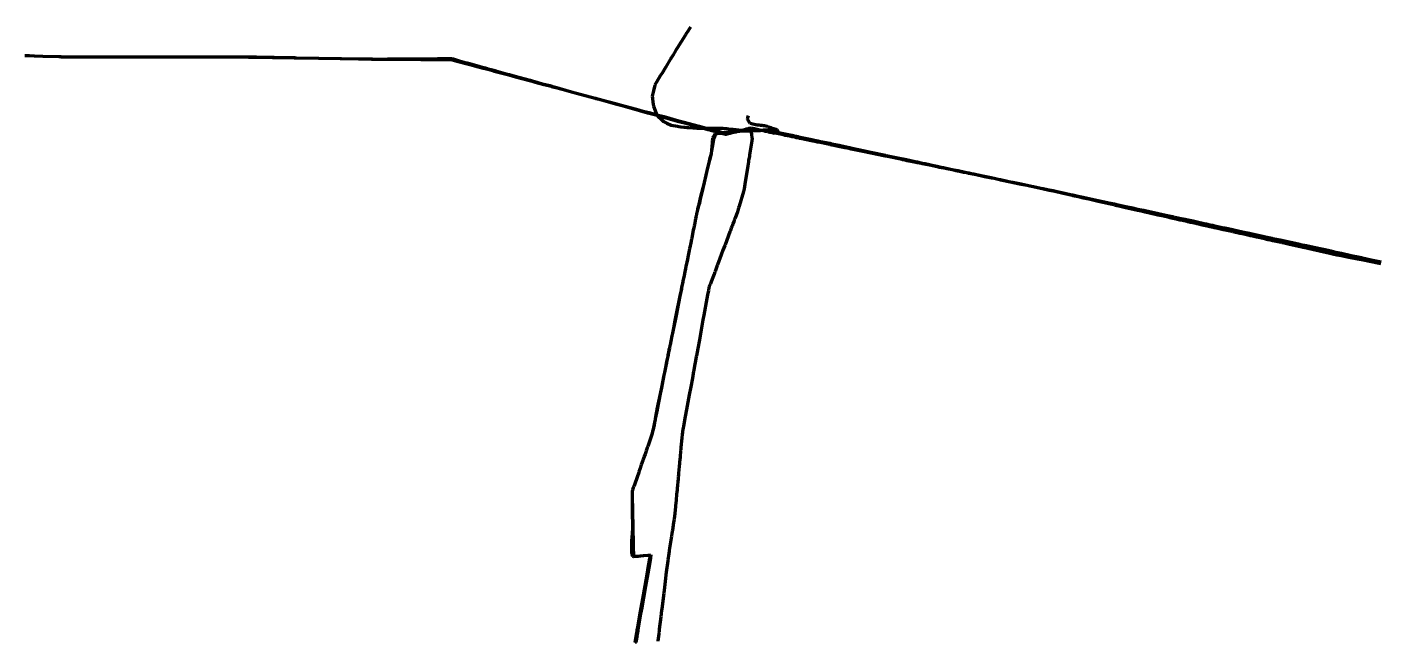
# Model space of a CAD drawing. Header units: metres. Extents: x 599858 to 604838, y 1147558 to 1148052.
# Drawn here: x 602448.6 to 602767.8, y 1147749.6 to 1147894.8 of the extents above; entities that cross this region are included whole.
import ezdxf

# ---------------------------------------------------------------- set-up
doc = ezdxf.new("R2010")
doc.units = ezdxf.units.M
doc.header["$MEASUREMENT"] = 0
doc.linetypes.add('DGN Style 5', pattern=[63.435643, 27.186704, -36.248939])
doc.layers.add('TF_T_---_Kabl-_2', color=5, linetype='DGN Style 5', lineweight=70)

msp = doc.modelspace()

# ---------------------------------------------------------------- linework, layer by layer
at = {"layer": 'TF_T_---_Kabl-_2'}
for p, q in [((602625.91, 1147869.96, 41.766466), (602625.459996, 1147870.581838, 41.802621)), ((602612.71, 1147869.72, 42.467465), (602613.33, 1147869.55, 42.41))]:
    msp.add_line(p, q, dxfattribs=at)
for points in [[(602605.07, 1147894.82, 44.11), (602605.04, 1147894.77, 44.15), (602604.89, 1147894.54, 44.16), (602604.34, 1147893.7, 44.2), (602604.12, 1147893.37, 44.19), (602603.89034, 1147893.022079, 44.218512), (602603.77, 1147892.82, 44.23), (602601.95, 1147889.88, 44.32), (602601.64, 1147889.38, 44.33), (602600.87, 1147888.14, 44.41), (602600.404387, 1147887.375491, 44.435984), (602600.37, 1147887.33, 44.44), (602599.16, 1147885.31, 44.51), (602598.35, 1147883.97, 44.57), (602597.94, 1147883.29, 44.59), (602597.05, 1147881.81, 44.65), (602596.69, 1147881.21, 44.66), (602596.633731, 1147881.109676, 44.667741), (602596.33, 1147879.78, 44.66), (602596.19, 1147879.18, 44.63), (602596.040931, 1147878.521093, 44.666848), (602596.11, 1147877.99, 44.66), (602596.22, 1147877.08, 44.65), (602596.338115, 1147876.167509, 44.632203), (602597.219589, 1147873.910901, 44.488957), (602597.41, 1147873.74, 44.46), (602598.13, 1147873.08, 44.36), (602598.716584, 1147872.540649, 44.27405), (602599.47, 1147872.18, 44.16), (602600.494329, 1147871.689704, 44.05847)], [(602448.12, 1147888.15, 42.05), (602449.18, 1147888.11, 42.05), (602450.36, 1147888.07, 42.04), (602452.33, 1147888, 42.01), (602456.23, 1147887.86, 41.99), (602456.71, 1147887.84, 41.97), (602458.179771, 1147887.788579, 41.976038), (602460.38, 1147887.79, 41.97), (602461.07, 1147887.79, 41.99), (602461.34, 1147887.79, 41.97), (602462.73, 1147887.8, 41.99), (602465.56, 1147887.8, 41.98), (602467.52, 1147887.8, 41.94), (602468.44, 1147887.8, 41.96), (602469.54, 1147887.8, 41.95), (602470.82, 1147887.81, 41.95), (602471.52, 1147887.81, 41.99), (602472.62, 1147887.81, 41.98), (602475.39, 1147887.81, 41.98), (602476.05, 1147887.81, 41.99), (602476.37, 1147887.81, 42.01), (602477.23, 1147887.81, 41.98), (602479.64, 1147887.82, 41.98), (602480.7, 1147887.82, 41.99), (602481.57, 1147887.82, 41.97), (602482.89, 1147887.82, 41.99), (602485.53, 1147887.82, 42), (602486.24, 1147887.82, 42.01), (602487.15, 1147887.83, 42.02), (602488.1, 1147887.83, 42.04), (602490.92, 1147887.83, 42.06), (602491.29, 1147887.83, 42.06), (602491.72, 1147887.83, 42.07), (602492.43, 1147887.83, 42.07), (602493.27, 1147887.83, 42.08), (602495.94, 1147887.84, 42.11), (602496.22, 1147887.84, 42.1), (602498.07, 1147887.84, 42.13), (602499.243655, 1147887.83518, 42.137758), (602500.89, 1147887.81, 42.15), (602501.79, 1147887.79, 42.14), (602501.97, 1147887.79, 42.12), (602502.69, 1147887.78, 42.15), (602503.3, 1147887.76, 42.14), (602506.58, 1147887.7, 42.12), (602506.68, 1147887.7, 42.12), (602506.75, 1147887.7, 42.12), (602506.94, 1147887.7, 42.12), (602508.25, 1147887.67, 42.11), (602511.56, 1147887.61, 42.1), (602511.76, 1147887.61, 42.09), (602511.98, 1147887.6, 42.09), (602517.39, 1147887.5, 42.06), (602517.47, 1147887.5, 42.06), (602522.43, 1147887.41, 42.01), (602522.76, 1147887.4, 42.01), (602526.79, 1147887.33, 41.95), (602529.84538, 1147887.274922, 41.950039), (602531.72, 1147887.28, 41.95), (602531.81, 1147887.28, 41.95), (602532.42, 1147887.29, 41.93), (602533.65, 1147887.3, 41.87), (602533.97, 1147887.3, 41.9), (602534.25, 1147887.3, 41.87), (602534.87, 1147887.3, 41.89), (602537.25, 1147887.32, 41.95), (602541.31, 1147887.35, 41.94), (602541.63, 1147887.35, 41.94), (602542.13, 1147887.35, 41.95), (602543.61, 1147887.36, 41.92), (602544.53, 1147887.37, 41.93), (602545, 1147887.37, 41.92), (602545.49, 1147887.38, 41.91), (602546.3, 1147887.38, 41.84), (602546.34, 1147887.38, 41.84), (602546.65, 1147887.39, 41.84), (602547.9, 1147887.39, 41.66), (602548.08, 1147887.4, 41.68), (602548.43, 1147887.4, 41.7), (602548.734989, 1147887.398229, 41.767765)], [(602448.12, 1147888.14, 42.05), (602449.18, 1147888.11, 42.05), (602450.35, 1147888.07, 42.04), (602452.33, 1147888, 42.01), (602456.22, 1147887.87, 41.99), (602456.71, 1147887.85, 41.97), (602458.330444, 1147887.802634, 41.975232), (602460.38, 1147887.8, 41.97), (602461.07, 1147887.8, 41.99), (602461.34, 1147887.8, 41.97), (602462.73, 1147887.8, 41.99), (602465.56, 1147887.79, 41.98), (602467.53, 1147887.79, 41.94), (602468.44, 1147887.79, 41.96), (602469.52, 1147887.79, 41.95), (602470.81, 1147887.79, 41.95), (602471.52, 1147887.79, 42), (602472.64, 1147887.79, 41.98), (602475.37, 1147887.79, 41.98), (602476.04, 1147887.79, 41.99), (602476.36, 1147887.79, 42.01), (602477.25, 1147887.79, 41.98), (602479.6, 1147887.78, 41.98), (602480.67, 1147887.78, 41.99), (602481.56, 1147887.78, 41.98), (602482.91, 1147887.78, 42), (602485.48, 1147887.78, 42), (602486.21, 1147887.78, 42.01), (602487.15, 1147887.78, 42.03), (602488.13, 1147887.78, 42.04), (602490.88, 1147887.78, 42.06), (602491.26, 1147887.78, 42.06), (602491.71, 1147887.78, 42.07), (602492.45, 1147887.78, 42.08), (602493.33, 1147887.77, 42.08), (602495.91, 1147887.77, 42.11), (602496.2, 1147887.77, 42.11), (602498.13, 1147887.77, 42.14), (602499.371182, 1147887.770088, 42.142779), (602500.85, 1147887.75, 42.15), (602501.77, 1147887.73, 42.14), (602501.96, 1147887.73, 42.13), (602502.7, 1147887.72, 42.15), (602503.32, 1147887.71, 42.14), (602506.53, 1147887.66, 42.12), (602506.67, 1147887.66, 42.12), (602506.77, 1147887.66, 42.12), (602507.03, 1147887.65, 42.12), (602508.77, 1147887.63, 42.11), (602511.58, 1147887.58, 42.1), (602511.76, 1147887.58, 42.1), (602511.96, 1147887.58, 42.09), (602517.39, 1147887.49, 42.06), (602517.46, 1147887.49, 42.06), (602522.43, 1147887.42, 42.01), (602522.77, 1147887.41, 42.01), (602526.79, 1147887.35, 41.95), (602530.056401, 1147887.296596, 41.949394), (602531.71, 1147887.29, 41.95), (602531.81, 1147887.28, 41.95), (602532.38, 1147887.28, 41.93), (602533.62, 1147887.27, 41.87), (602533.96, 1147887.27, 41.91), (602534.27, 1147887.26, 41.88), (602534.98, 1147887.26, 41.89), (602537.27, 1147887.24, 41.96), (602541.45, 1147887.2, 41.95), (602541.6, 1147887.2, 41.95), (602541.84, 1147887.2, 41.95), (602543.51, 1147887.18, 41.91), (602543.702318, 1147887.17702, 41.915715)], [(602543.7, 1147887.18, 41.915691), (602544.59, 1147887.17, 41.93), (602545.16, 1147887.17, 41.91), (602545.48, 1147887.16, 41.91), (602546.4, 1147887.15, 41.83), (602546.41, 1147887.15, 41.83), (602546.53, 1147887.15, 41.83), (602547.42, 1147887.14, 41.71), (602547.85, 1147887.14, 41.65), (602547.93, 1147887.14, 41.66), (602547.98, 1147887.14, 41.66), (602548.07, 1147887.14, 41.69), (602548.844616, 1147887.133688, 41.870588)], [(602548.73, 1147887.4, 41.766027), (602549.08, 1147887.3, 41.88), (602550.32, 1147886.96, 42.26), (602552.27, 1147886.42, 43.37), (602552.35, 1147886.4, 43.42), (602552.38, 1147886.39, 43.44), (602553, 1147886.22, 43.62), (602554.7, 1147885.75, 44.52), (602556.27, 1147885.32, 45.37), (602556.4, 1147885.28, 45.42), (602557.14, 1147885.07, 45.63), (602557.66, 1147884.93, 45.78), (602558.42, 1147884.72, 45.67), (602558.55, 1147884.69, 45.65), (602558.9, 1147884.59, 45.61), (602559.19, 1147884.51, 45.62), (602561.92, 1147883.75, 45.63), (602562.37, 1147883.63, 45.63), (602564.55, 1147883.03, 45.52), (602567.23, 1147882.29, 45.4), (602567.74, 1147882.15, 45.39), (602568.36, 1147881.98, 45.35), (602570.18, 1147881.47, 45.27), (602571.87, 1147881.01, 45.19), (602572.05, 1147880.96, 45.18), (602572.15, 1147880.93, 45.19), (602572.34, 1147880.88, 45.26), (602572.89, 1147880.72, 45.37), (602573.57, 1147880.54, 45.36), (602575.67, 1147879.95, 45.32), (602577.02, 1147879.58, 45.21), (602578.17, 1147879.26, 45.16), (602582.62, 1147878.03, 44.97), (602582.71, 1147878.01, 44.97), (602583.5, 1147877.79, 44.94), (602587.67, 1147876.64, 44.79), (602588.61, 1147876.38, 44.79), (602592.28, 1147875.36, 44.81), (602593.82, 1147874.94, 44.84), (602594.92, 1147874.64, 44.74), (602595.32, 1147874.53, 44.82), (602596.26, 1147874.27, 44.65), (602597.41, 1147873.95, 44.46), (602598.71, 1147873.59, 44.28), (602602.33, 1147872.59, 43.76), (602603.93, 1147872.15, 43.41), (602604.2, 1147872.07, 43.37), (602605.37, 1147871.75, 43.21), (602606.94, 1147871.31, 43.02), (602607.04, 1147871.29, 42.99), (602607.31, 1147871.21, 42.98), (602609.17, 1147870.7, 42.72), (602609.36, 1147870.65, 42.67), (602609.77, 1147870.53, 42.62), (602609.82, 1147870.52, 42.61), (602609.83, 1147870.51, 42.6), (602610.07, 1147870.45, 42.58), (602611.08, 1147870.17, 42.53), (602611.95, 1147869.93, 42.42), (602612.44, 1147869.79, 42.49), (602612.705797, 1147869.715392, 42.467095)], [(602548.84, 1147887.13, 41.870517), (602550.3, 1147886.74, 42.32), (602552.08, 1147886.26, 43.33), (602552.37, 1147886.18, 43.49), (602552.44, 1147886.16, 43.52), (602553.01, 1147886.01, 43.69), (602555.03, 1147885.47, 44.75), (602556.21, 1147885.15, 45.38), (602556.31, 1147885.12, 45.43), (602556.87, 1147884.97, 45.58), (602557.58, 1147884.78, 45.78), (602558.6, 1147884.51, 45.64), (602558.64, 1147884.5, 45.63), (602558.76, 1147884.46, 45.62), (602559.07, 1147884.38, 45.62), (602561.93, 1147883.61, 45.63), (602562.24, 1147883.53, 45.63), (602563.79, 1147883.11, 45.56), (602567.14, 1147882.21, 45.41), (602567.74, 1147882.05, 45.39), (602568.46, 1147881.86, 45.35), (602570.52, 1147881.3, 45.25), (602571.87, 1147880.94, 45.19), (602572.02, 1147880.9, 45.18), (602572.1, 1147880.88, 45.19), (602572.26, 1147880.84, 45.25), (602572.89, 1147880.67, 45.37), (602573.65, 1147880.46, 45.36), (602575.66, 1147879.92, 45.32), (602577.03, 1147879.56, 45.21), (602578.16, 1147879.25, 45.16), (602582.62, 1147878.05, 44.97), (602582.72, 1147878.03, 44.96), (602583.74, 1147877.75, 44.93), (602587.69, 1147876.69, 44.79), (602588.51, 1147876.47, 44.79), (602592.3, 1147875.45, 44.81), (602593.92, 1147875.02, 44.84), (602594.93, 1147874.75, 44.74), (602595.31, 1147874.65, 44.82), (602596.16, 1147874.42, 44.67), (602597.41, 1147874.08, 44.46), (602598.83, 1147873.7, 44.27), (602602.35, 1147872.75, 43.76), (602603.88, 1147872.34, 43.42), (602604.46, 1147872.19, 43.34), (602607.12, 1147871.47, 42.97), (602607.17, 1147871.46, 42.96), (602609.4, 1147870.86, 42.65), (602609.43, 1147870.85, 42.64), (602609.53, 1147870.82, 42.63), (602610, 1147870.7, 42.63), (602610.98, 1147870.43, 42.57), (602611.62, 1147870.26, 42.49), (602611.83, 1147870.2, 42.46), (602612.09, 1147870.14, 42.46), (602612.29, 1147870.08, 42.46), (602612.61, 1147869.99, 42.51), (602613.2, 1147869.84, 42.46), (602613.5, 1147869.76, 42.38), (602613.597076, 1147869.730167, 42.372173)], [(602625.46, 1147870.58, 41.802429), (602624.75, 1147870.82, 41.78), (602624.64, 1147870.85, 41.81), (602624.403091, 1147870.933897, 41.852009), (602624.1, 1147871.03, 41.91), (602623.52, 1147871.21, 41.97), (602623.48, 1147871.23, 41.97), (602623.42, 1147871.25, 41.97), (602623.38, 1147871.26, 41.98), (602623.12, 1147871.34, 41.93), (602622.53513, 1147871.528209, 41.958815), (602622.19, 1147871.57, 41.97), (602621.99, 1147871.59, 41.99), (602621.47, 1147871.65, 41.97), (602621.22, 1147871.68, 41.97), (602620.78, 1147871.72, 41.97), (602620.43, 1147871.76, 41.94), (602620.363164, 1147871.774268, 41.945923), (602619.74, 1147871.94, 41.97), (602619.135601, 1147872.113063, 41.927467), (602618.6, 1147872.94, 41.86), (602618.494482, 1147873.109186, 41.860738), (602618.51, 1147873.19, 41.86), (602618.57, 1147873.38, 41.85), (602618.58, 1147873.4, 41.85), (602618.58, 1147873.42, 41.84), (602618.61, 1147873.52, 41.84), (602618.748309, 1147873.959814, 41.859013)], [(602600.49, 1147871.69, 44.05912), (602601.99, 1147871.42, 43.85), (602602.33, 1147871.36, 43.76), (602602.779875, 1147871.279026, 43.70292), (602603.46, 1147871.23, 43.62), (602603.69, 1147871.21, 43.6), (602604.26, 1147871.17, 43.54), (602604.46, 1147871.15, 43.52), (602604.69, 1147871.14, 43.42), (602606.57, 1147871, 43.13), (602606.9, 1147870.97, 43.03), (602606.93108, 1147870.974673, 43.024716), (602607.49, 1147870.97, 42.98), (602609.11, 1147870.97, 42.69), (602609.47, 1147870.97, 42.64), (602609.9, 1147870.98, 42.66), (602610.47, 1147870.98, 42.67), (602610.79, 1147870.98, 42.66), (602610.89, 1147870.98, 42.66), (602611.48, 1147870.98, 42.57), (602612.4, 1147870.98, 42.62), (602612.48, 1147870.98, 42.61), (602612.53, 1147870.98, 42.6), (602612.6, 1147870.98, 42.61), (602612.625712, 1147870.979543, 42.607106), (602612.77, 1147870.97, 42.59), (602613.58, 1147870.88, 42.46), (602613.63, 1147870.88, 42.44), (602614, 1147870.84, 42.5), (602614.59, 1147870.78, 42.45), (602615.07, 1147870.73, 42.34), (602615.58, 1147870.68, 42.35), (602615.76, 1147870.66, 42.32), (602617.12, 1147870.52, 42.11), (602617.85, 1147870.45, 41.98), (602618.72, 1147870.36, 42.03), (602618.97, 1147870.33, 42.03), (602619.004882, 1147870.326838, 42.029346), (602619.4, 1147870.35, 42.01), (602619.77, 1147870.37, 42.01), (602621.58, 1147870.46, 41.9), (602622.2, 1147870.49, 41.92), (602622.76, 1147870.52, 41.87), (602622.98, 1147870.53, 41.87), (602623.18, 1147870.54, 41.86), (602623.49, 1147870.56, 41.82), (602623.63, 1147870.57, 41.83), (602623.708205, 1147870.571086, 41.835094), (602623.72, 1147870.57, 41.84), (602623.75, 1147870.57, 41.83), (602623.89, 1147870.57, 41.82), (602624.63, 1147870.58, 41.78), (602624.74, 1147870.58, 41.78), (602624.82, 1147870.58, 41.77), (602624.93, 1147870.58, 41.77), (602625.459996, 1147870.581838, 41.802621)], [(602625.46, 1147870.58, 41.802429), (602624.93, 1147870.58, 41.77), (602624.82, 1147870.58, 41.77), (602624.74, 1147870.58, 41.78), (602624.63, 1147870.58, 41.78), (602623.89, 1147870.57, 41.82), (602623.75, 1147870.57, 41.83), (602623.72, 1147870.57, 41.84), (602623.708205, 1147870.571086, 41.835094), (602623.63, 1147870.57, 41.83), (602623.49, 1147870.56, 41.82), (602623.18, 1147870.54, 41.86), (602622.97, 1147870.53, 41.87), (602622.76, 1147870.52, 41.87), (602622.2, 1147870.49, 41.92), (602621.58, 1147870.46, 41.9), (602619.76, 1147870.36, 42.01), (602619.4, 1147870.34, 42.01), (602618.97, 1147870.32, 42.03), (602618.76, 1147870.31, 42.03), (602618.353019, 1147870.292582, 42.013077), (602617.82, 1147870.26, 41.99), (602616.69, 1147870.19, 42.19), (602615.94, 1147870.14, 42.31), (602615.86, 1147870.14, 42.32), (602615.16, 1147870.1, 42.29), (602614.96, 1147870.08, 42.32), (602614.4, 1147870.05, 42.33), (602613.51, 1147870, 42.39), (602613.13, 1147869.97, 42.48), (602613.076189, 1147869.970948, 42.48025), (602612.54, 1147869.91, 42.5), (602611.96, 1147869.85, 42.42), (602611.458359, 1147869.804778, 42.456334), (602611.36, 1147869.73, 42.47), (602611.16, 1147869.6, 42.48), (602610.872596, 1147869.417634, 42.493198), (602610.78, 1147869.2, 42.5), (602610.540413, 1147868.610137, 42.682925)], [(602613.33, 1147869.55, 42.411342), (602613.49, 1147869.59, 42.37), (602614.05, 1147869.73, 42.34), (602614.42, 1147869.82, 42.34), (602614.66, 1147869.89, 42.39), (602614.85, 1147869.93, 42.37), (602615.29, 1147870.04, 42.29), (602615.84, 1147870.18, 42.33), (602615.92, 1147870.2, 42.31), (602617.08, 1147870.49, 42.12), (602617.89, 1147870.7, 41.97), (602618.3, 1147870.8, 41.99), (602618.74, 1147870.91, 41.98), (602618.88, 1147870.95, 41.97), (602619.334298, 1147871.06439, 41.947066)], [(602615.29, 1147870.05, 42.293018), (602615.85, 1147870.16, 42.32), (602615.93, 1147870.17, 42.31), (602616.592027, 1147870.30221, 42.202138)], [(602616.59, 1147870.3, 42.202523), (602616.91, 1147870.36, 42.15), (602617.86, 1147870.54, 41.98), (602618.45, 1147870.65, 42.01), (602618.82, 1147870.72, 41.99), (602619.04, 1147870.76, 41.98), (602619.475482, 1147870.838632, 41.96587), (602620.09, 1147870.76, 41.96), (602621.4, 1147870.59, 41.9), (602622.2, 1147870.48, 41.92), (602622.68, 1147870.42, 41.87), (602622.82, 1147870.4, 41.87), (602623.18, 1147870.35, 41.87), (602623.44, 1147870.32, 41.83), (602623.62, 1147870.29, 41.84), (602623.74, 1147870.28, 41.85), (602624.44, 1147870.19, 41.82), (602624.781933, 1147870.138299, 41.802983)], [(602619.33, 1147871.06, 41.947557), (602620.18, 1147870.87, 41.95), (602621.39, 1147870.59, 41.9), (602622.21, 1147870.41, 41.92), (602622.6, 1147870.32, 41.88), (602622.7, 1147870.3, 41.88), (602623.19, 1147870.19, 41.87), (602623.4, 1147870.14, 41.84), (602623.54, 1147870.11, 41.85), (602623.74, 1147870.06, 41.86), (602624.31, 1147869.93, 41.84), (602624.730104, 1147869.840116, 41.823849)], [(602619.63, 1147868.63, 41.901075), (602619.62, 1147868.69, 41.88), (602619.52, 1147869.49, 41.96), (602619.44, 1147870.07, 42.04), (602619.414165, 1147870.300637, 42.018217), (602619.41, 1147870.34, 42.01), (602619.334298, 1147871.06439, 41.947066)], [(602625.46, 1147870.58, 41.802429), (602625.25, 1147870.36, 41.77), (602625.08, 1147870.19, 41.78), (602624.86, 1147869.97, 41.81), (602624.730104, 1147869.840116, 41.823849)], [(602624.78, 1147870.14, 41.802972), (602624.83, 1147870.13, 41.8), (602625.15, 1147870.09, 41.78), (602625.628103, 1147870.024758, 41.76715), (602625.8, 1147869.98, 41.76), (602625.905907, 1147869.963727, 41.766594)], [(602625.46, 1147870.58, 41.802429), (602625.19, 1147870.4, 41.77), (602625.01, 1147870.29, 41.78), (602624.82, 1147870.17, 41.8), (602624.781933, 1147870.138299, 41.802983)], [(602610.54, 1147868.61, 42.683005), (602610.51, 1147868.41, 42.74), (602610.49, 1147868.34, 42.77), (602610.49, 1147868.3, 42.79), (602610.43, 1147867.95, 43.03), (602610.33, 1147867.39, 43.47), (602610.26, 1147866.95, 43.64), (602610.25, 1147866.94, 43.65), (602610.25, 1147866.91, 43.66), (602610.04, 1147865.67, 44.3), (602610.004621, 1147865.438846, 44.335547), (602609.97, 1147865.3, 44.36), (602609.91, 1147865.05, 44.39), (602609.59, 1147863.67, 44.69), (602609.47, 1147863.17, 44.65), (602609.11, 1147861.63, 44.6), (602608.3, 1147858.18, 44.69), (602607.99, 1147856.82, 44.73), (602607.38, 1147854.24, 44.73), (602607.173355, 1147853.32133, 44.741796), (602606.96, 1147852.64, 44.75), (602606.9, 1147852.42, 44.72), (602606.86, 1147852.31, 44.72), (602606.77, 1147852, 44.72), (602606.73, 1147851.86, 44.67), (602606.678857, 1147851.699615, 44.648366), (602606.49, 1147850.79, 44.5), (602606.37, 1147850.19, 44.26), (602606.27, 1147849.67, 43.9), (602606.16, 1147849.13, 43.61), (602605.97, 1147848.21, 43.23), (602605.93, 1147847.98, 43.13), (602605.91, 1147847.89, 43.09), (602605.89, 1147847.82, 43.06), (602605.72, 1147846.95, 42.63), (602605.34, 1147845.08, 41.69), (602605.31, 1147844.96, 41.66), (602605.29, 1147844.86, 41.63), (602605.11, 1147843.96, 41.08), (602605.11, 1147843.94, 41.07), (602604.88, 1147842.84, 40.59), (602604.83, 1147842.58, 40.5), (602604.74, 1147842.13, 40.32), (602604.58, 1147841.34, 40.16), (602604.5, 1147840.96, 40.11), (602604.32, 1147840.07, 40.08), (602603.98, 1147838.4, 39.98), (602603.89, 1147837.93, 39.93), (602603.86, 1147837.79, 39.89), (602603.8, 1147837.5, 39.89), (602603.64, 1147836.69, 39.87), (602603.54, 1147836.22, 39.94), (602603.36, 1147835.31, 40.1), (602603.27, 1147834.9, 40), (602603.25, 1147834.8, 39.97), (602602.96, 1147833.37, 40.02), (602602.9, 1147833.05, 40.02), (602602.85, 1147832.8, 40.03), (602602.57, 1147831.43, 40.07), (602601.64, 1147826.83, 40.17), (602601.4, 1147825.64, 40.24), (602601.02, 1147823.8, 40.3), (602600.79, 1147822.66, 40.21), (602600.66, 1147822.01, 40.17), (602600.4, 1147820.73, 40.07), (602600.23, 1147819.9, 40.03), (602600.22, 1147819.82, 40.03), (602600.21, 1147819.77, 40.03), (602600.08, 1147819.14, 40.11), (602599.99, 1147818.72, 39.99), (602599.86, 1147818.05, 39.91), (602599.84, 1147817.98, 39.9), (602599.81, 1147817.84, 39.93), (602599.74, 1147817.48, 40.1), (602599.69, 1147817.23, 40.12), (602599.48, 1147816.2, 40.1), (602599.41, 1147815.86, 40.08), (602599.34, 1147815.48, 40.15), (602599.23, 1147814.96, 40.23), (602598.91, 1147813.37, 40.22), (602598.78, 1147812.73, 40.21), (602598.2, 1147809.87, 40.26), (602597.89, 1147808.35, 40.29), (602597.15, 1147804.71, 40.4), (602597.14, 1147804.65, 40.4), (602597.13, 1147804.58, 40.4), (602596.955888, 1147803.756621, 40.36143), (602596.75, 1147802.48, 40.31), (602596.72, 1147802.31, 40.33), (602596.6, 1147801.63, 40.25), (602596.55, 1147801.3, 40.26), (602596.534141, 1147801.191294, 40.282152), (602596.46, 1147800.89, 40.33), (602596.35, 1147800.41, 40.22), (602596.23, 1147799.85, 40.14), (602596.21, 1147799.78, 40.13), (602596.2, 1147799.72, 40.14), (602596.12, 1147799.37, 40.17), (602596.06, 1147799.1, 40.18), (602596.05, 1147799.05, 40.2), (602596.04, 1147799.02, 40.2), (602596.02631, 1147798.979646, 40.205334), (602595.47, 1147797.36, 40.43), (602595.3, 1147796.87, 40.52), (602595.15, 1147796.43, 40.52), (602594.98, 1147795.96, 40.49), (602594.86, 1147795.62, 40.47), (602594.62, 1147794.93, 40.49), (602594.5, 1147794.59, 40.68), (602594.42, 1147794.35, 40.75), (602594.35, 1147794.13, 40.83), (602594.16, 1147793.59, 41.04), (602594.12, 1147793.47, 41.09), (602593.98, 1147793.07, 41.27), (602593.86, 1147792.74, 41.36), (602593.81, 1147792.6, 41.44), (602593.47, 1147791.62, 42.04), (602593.2, 1147790.83, 42.36), (602593.11, 1147790.59, 42.5), (602592.89, 1147789.93, 43.03), (602592.85, 1147789.84, 43.07), (602592.77, 1147789.59, 43.19), (602592.53, 1147788.9, 43.56), (602592.46, 1147788.69, 43.69), (602591.84, 1147786.93, 44.66), (602591.7, 1147786.51, 44.93), (602591.58, 1147786.19, 44.95), (602591.42, 1147785.72, 44.97), (602591.293236, 1147785.336125, 45.018088), (602591.29, 1147785.16, 45.04), (602591.29, 1147785.01, 45.05), (602591.3, 1147784.63, 45.09), (602591.31, 1147783.23, 45.37), (602591.31, 1147783.08, 45.4), (602591.31, 1147783.03, 45.39), (602591.32, 1147782.02, 45.21), (602591.33, 1147779.49, 45.19), (602591.35, 1147777.98, 45.17), (602591.35, 1147777.07, 45.06), (602591.36, 1147776.78, 45.03), (602591.363141, 1147776.226257, 45.066778), (602591.33, 1147775.81, 45.1), (602591.32, 1147775.78, 45.1), (602591.31, 1147775.67, 45.08), (602591.21, 1147774.36, 44.8), (602591.15, 1147773.68, 44.48), (602591.115828, 1147773.263724, 44.335915), (602591.12, 1147773.23, 44.32), (602591.14, 1147772.59, 44.1), (602591.15, 1147772.16, 44.04), (602591.16, 1147772.04, 43.95), (602591.18, 1147771.16, 43.39), (602591.18, 1147771.12, 43.36), (602591.19, 1147771, 43.33), (602591.19, 1147770.92, 43.33), (602591.195775, 1147770.478392, 43.21946)], [(602612.71, 1147869.72, 42.467465), (602612.37, 1147869.72, 42.49), (602611.97, 1147869.72, 42.43), (602611.39, 1147869.71, 42.47), (602611.18, 1147869.71, 42.48), (602610.884061, 1147869.707407, 42.482515), (602610.61, 1147869.27, 42.51), (602610.31, 1147868.77, 42.67), (602610.253013, 1147868.681555, 42.677731), (602610.24, 1147868.6, 42.69), (602610.22, 1147868.32, 42.78), (602610.22, 1147868.23, 42.84), (602610.21, 1147868.11, 43), (602610.16, 1147867.55, 43.42), (602610.14, 1147867.23, 43.54), (602610.13, 1147867.08, 43.62), (602610.11, 1147866.83, 43.71), (602610.02, 1147865.67, 44.3), (602610.004621, 1147865.438846, 44.335547), (602609.97, 1147865.3, 44.36), (602609.9, 1147865.05, 44.4), (602609.57, 1147863.68, 44.69), (602609.45, 1147863.16, 44.65), (602609.09, 1147861.66, 44.6), (602608.25, 1147858.18, 44.7), (602607.94, 1147856.89, 44.73), (602607.36, 1147854.53, 44.73), (602606.91, 1147852.66, 44.75), (602606.85, 1147852.41, 44.72), (602606.82, 1147852.3, 44.72), (602606.75, 1147851.98, 44.72), (602606.72, 1147851.85, 44.67), (602606.678857, 1147851.699615, 44.648366), (602606.5, 1147850.79, 44.5), (602606.37, 1147850.19, 44.26), (602606.27, 1147849.67, 43.91), (602606.16, 1147849.13, 43.61), (602605.97, 1147848.2, 43.22), (602605.93, 1147847.98, 43.13), (602605.91, 1147847.89, 43.09), (602605.9, 1147847.82, 43.06), (602605.73, 1147846.99, 42.65), (602605.34, 1147845.09, 41.69), (602605.32, 1147844.96, 41.66), (602605.3, 1147844.85, 41.63), (602605.11, 1147843.94, 41.07), (602605.11, 1147843.93, 41.07), (602604.89, 1147842.84, 40.59), (602604.84, 1147842.59, 40.5), (602604.75, 1147842.13, 40.32), (602604.59, 1147841.34, 40.16), (602604.51, 1147840.96, 40.11), (602604.33, 1147840.06, 40.08), (602603.99, 1147838.4, 39.98), (602603.9, 1147837.93, 39.93), (602603.87, 1147837.78, 39.89), (602603.81, 1147837.5, 39.89), (602603.65, 1147836.69, 39.87), (602603.55, 1147836.2, 39.94), (602603.37, 1147835.3, 40.1), (602603.29, 1147834.91, 40.01), (602603.26, 1147834.79, 39.97), (602602.98, 1147833.38, 40.02), (602602.91, 1147833.05, 40.02), (602602.86, 1147832.79, 40.03), (602602.58, 1147831.39, 40.07), (602601.66, 1147826.83, 40.17), (602601.42, 1147825.65, 40.23), (602601.04, 1147823.8, 40.3), (602600.81, 1147822.64, 40.21), (602600.68, 1147822.01, 40.17), (602600.43, 1147820.75, 40.08), (602600.26, 1147819.94, 40.04), (602600.24, 1147819.81, 40.03), (602600.22, 1147819.71, 40.04), (602600.1, 1147819.12, 40.11), (602600.02, 1147818.73, 39.99), (602599.89, 1147818.1, 39.92), (602599.87, 1147817.99, 39.9), (602599.82, 1147817.76, 39.96), (602599.76, 1147817.45, 40.1), (602599.72, 1147817.25, 40.12), (602599.5, 1147816.16, 40.09), (602599.44, 1147815.87, 40.08), (602599.37, 1147815.54, 40.14), (602599.26, 1147814.95, 40.23), (602598.94, 1147813.38, 40.22), (602598.81, 1147812.73, 40.21), (602598.21, 1147809.78, 40.27), (602597.92, 1147808.35, 40.29), (602597.18, 1147804.69, 40.4), (602597.17, 1147804.65, 40.4), (602597.17, 1147804.6, 40.4), (602596.74, 1147802.48, 40.31), (602596.7, 1147802.3, 40.33), (602596.56, 1147801.62, 40.25), (602596.48, 1147801.22, 40.27), (602596.41, 1147800.87, 40.33), (602596.33, 1147800.44, 40.23), (602596.2, 1147799.82, 40.13), (602596.19, 1147799.78, 40.13), (602596.18, 1147799.74, 40.14), (602596.13, 1147799.47, 40.16), (602596.05, 1147799.1, 40.18), (602596.04, 1147799.05, 40.2), (602596.04, 1147799.02, 40.2), (602596.02631, 1147798.979646, 40.205334), (602595.47, 1147797.36, 40.43), (602595.3, 1147796.87, 40.52), (602595.15, 1147796.43, 40.52), (602594.98, 1147795.96, 40.49), (602594.86, 1147795.62, 40.47), (602594.62, 1147794.93, 40.49), (602594.5, 1147794.59, 40.68), (602594.42, 1147794.35, 40.75), (602594.35, 1147794.13, 40.83), (602594.16, 1147793.59, 41.04), (602594.12, 1147793.47, 41.09), (602593.98, 1147793.07, 41.27), (602593.86, 1147792.74, 41.36), (602593.81, 1147792.6, 41.44), (602593.47, 1147791.62, 42.04), (602593.2, 1147790.83, 42.36), (602593.11, 1147790.59, 42.5), (602592.89, 1147789.93, 43.03), (602592.85, 1147789.84, 43.07), (602592.77, 1147789.59, 43.19), (602592.53, 1147788.9, 43.56), (602592.46, 1147788.69, 43.69), (602591.84, 1147786.93, 44.66), (602591.7, 1147786.51, 44.93), (602591.58, 1147786.19, 44.95), (602591.42, 1147785.72, 44.97), (602591.293236, 1147785.336125, 45.018088), (602591.29, 1147785.16, 45.04), (602591.3, 1147785.02, 45.05), (602591.3, 1147784.63, 45.09), (602591.33, 1147783.27, 45.36), (602591.34, 1147783.08, 45.39), (602591.34, 1147783.01, 45.38), (602591.36, 1147782.02, 45.2), (602591.41, 1147779.61, 45.19), (602591.44, 1147777.97, 45.17), (602591.46, 1147776.95, 45.04), (602591.47, 1147776.8, 45.02), (602591.48, 1147776.29, 45.06), (602591.49, 1147775.8, 45.1), (602591.49, 1147775.76, 45.09), (602591.5, 1147775.46, 45.03), (602591.52, 1147774.35, 44.78), (602591.52, 1147774.24, 44.75), (602591.53, 1147773.77, 44.51), (602591.54, 1147773.43, 44.32), (602591.54, 1147773.28, 44.24), (602591.55, 1147772.64, 44.02), (602591.57, 1147772.04, 43.94), (602591.57, 1147772.02, 43.92), (602591.57, 1147771.79, 43.78), (602591.58, 1147771.25, 43.45), (602591.59, 1147771.14, 43.39), (602591.59, 1147771.1, 43.37), (602591.59, 1147771.06, 43.36), (602591.59, 1147770.72, 43.31), (602591.6, 1147770.45, 43.25), (602591.6, 1147770.33, 43.2), (602591.606857, 1147769.991761, 43.015462), (602592.17, 1147770.04, 43.04), (602592.47, 1147770.07, 43.04), (602592.72, 1147770.09, 43.07), (602593.2, 1147770.13, 43.13), (602593.35, 1147770.14, 43.16), (602594.04, 1147770.2, 43.16), (602595.21, 1147770.3, 43.02), (602595.72, 1147770.35, 42.92), (602595.734193, 1147770.348869, 42.917803), (602595.72, 1147770.31, 42.91), (602595.64, 1147769.86, 42.81), (602595.63, 1147769.76, 42.78), (602595.62, 1147769.7, 42.74), (602595.6, 1147769.6, 42.74), (602595.2, 1147767.31, 42.63), (602594.97, 1147765.99, 42.65), (602594.46, 1147763.04, 42.72), (602593.98, 1147760.28, 42.76), (602593.56, 1147757.9, 42.81), (602593.31, 1147756.44, 42.82), (602592.75, 1147753.23, 42.89), (602592.62, 1147752.49, 42.91), (602592.55, 1147752.06, 42.91), (602592.45, 1147751.48, 42.93), (602592.15, 1147749.76, 42.94), (602592.12, 1147749.63, 42.93)], [(602619.63, 1147868.63, 41.901075), (602619.61, 1147868.5, 41.95), (602619.55, 1147868.15, 42.09), (602619.53, 1147868.03, 42.18), (602619.07, 1147865.19, 43.5), (602618.99, 1147864.69, 43.73), (602618.94, 1147864.39, 43.87), (602618.77, 1147863.33, 44.31), (602618.73, 1147863.07, 44.43), (602618.57, 1147862.12, 44.43), (602618.33, 1147860.61, 44.44), (602617.97, 1147858.37, 44.52), (602617.69, 1147856.7, 44.53), (602617.589814, 1147856.061659, 44.547081), (602616.53, 1147852.61, 44.64), (602616.41, 1147852.23, 44.66), (602616.29, 1147851.82, 44.63), (602616.050427, 1147851.048609, 44.575128), (602615.66, 1147850.02, 44.5), (602615.5, 1147849.57, 44.35), (602615.38, 1147849.27, 44.3), (602615.32, 1147849.1, 44.15), (602615.06, 1147848.42, 43.81), (602614.87, 1147847.9, 43.53), (602614.84, 1147847.84, 43.5), (602614.69, 1147847.44, 43.27), (602614.47, 1147846.85, 43.03), (602614.43, 1147846.75, 43), (602614.42, 1147846.73, 43), (602614.41, 1147846.69, 42.97), (602614.39, 1147846.65, 42.96), (602614.35, 1147846.54, 42.89), (602613.21, 1147843.5, 41.23), (602613.14, 1147843.31, 41.09), (602612.72, 1147842.2, 40.63), (602612.33, 1147841.15, 40.22), (602611.44, 1147838.78, 40.1), (602611.36, 1147838.57, 40.08), (602611.29, 1147838.4, 40.04), (602610.85, 1147837.22, 39.85), (602610.8, 1147837.08, 39.86), (602610.61, 1147836.59, 39.89), (602610.15, 1147835.36, 40.03), (602609.82, 1147834.49, 40.14), (602609.75, 1147834.31, 40.1), (602609.63, 1147833.97, 40.03), (602609.56, 1147833.79, 39.98), (602609.5, 1147833.62, 39.98), (602609.385066, 1147833.33831, 39.996225), (602609.28, 1147832.74, 40.02), (602609.08, 1147831.66, 40.07), (602608.94, 1147830.85, 40.08), (602608.21, 1147826.87, 40.12), (602608.01, 1147825.8, 40.16), (602607.5, 1147822.99, 40.28), (602607.24, 1147821.57, 40.17), (602607.24, 1147821.55, 40.17), (602607.23, 1147821.52, 40.17), (602607.15, 1147821.08, 40.14), (602606.77, 1147819.03, 40.11), (602606.77, 1147819, 40.11), (602606.46, 1147817.34, 40.02), (602606.43, 1147817.15, 40), (602606.33, 1147816.61, 40.02), (602605.95, 1147814.51, 40.13), (602605.84, 1147813.9, 40.23), (602605.8, 1147813.71, 40.22), (602605.7, 1147813.15, 40.23), (602605.5, 1147812.04, 40.17), (602605.12, 1147809.96, 40.24), (602604.78, 1147808.11, 40.29), (602604.3, 1147805.49, 40.3), (602603.68, 1147802.12, 40.32), (602603.5, 1147801.1, 40.26), (602603.43, 1147800.74, 40.25), (602603.42, 1147800.65, 40.25), (602603.36, 1147800.37, 40.36), (602603.28, 1147799.92, 40.38), (602603.2, 1147799.49, 40.36), (602603.15, 1147799.21, 40.36), (602603.075528, 1147798.820838, 40.347622), (602603, 1147797.9, 40.31), (602602.79, 1147795.66, 40.42), (602602.75, 1147795.12, 40.43), (602602.73, 1147795, 40.43), (602602.71, 1147794.77, 40.47), (602602.61, 1147793.62, 40.7), (602602.59, 1147793.45, 40.71), (602602.54, 1147792.87, 40.92), (602602.48, 1147792.14, 41.24), (602602.46, 1147791.96, 41.38), (602602.39, 1147791.19, 41.76), (602602.25, 1147789.68, 42.44), (602602.21, 1147789.21, 42.64), (602602.2, 1147789.1, 42.75), (602602.18, 1147788.86, 42.81), (602602.12, 1147788.2, 43.22), (602602.08, 1147787.71, 43.52), (602601.99, 1147786.74, 44.05), (602601.93, 1147786.06, 44.43), (602601.9, 1147785.73, 44.54), (602601.84, 1147785.14, 44.75), (602601.8, 1147784.67, 44.82), (602601.67, 1147783.25, 45.01), (602601.67, 1147783.22, 45.01), (602601.56, 1147781.97, 44.88), (602601.54, 1147781.8, 44.84), (602601.39461, 1147780.112704, 44.84976), (602601.19, 1147778.8, 44.86), (602601.13, 1147778.42, 44.85), (602601.07, 1147778.03, 44.84), (602600.79, 1147776.18, 44.78), (602600.75, 1147775.93, 44.77), (602600.75, 1147775.92, 44.77), (602600.67, 1147775.43, 44.6), (602600.57, 1147774.76, 44.46), (602600.35, 1147773.37, 43.85), (602600.14, 1147771.94, 43.23), (602600.04, 1147771.32, 43.11), (602600.03, 1147771.28, 43.1), (602600.03, 1147771.25, 43.09), (602600.03, 1147771.24, 43.09), (602599.86, 1147770.17, 42.85), (602599.79, 1147769.66, 42.73), (602599.76, 1147769.52, 42.66), (602599.73, 1147769.28, 42.67), (602599.682827, 1147768.97169, 42.655269), (602599.35, 1147766.27, 42.56), (602599.09, 1147764.13, 42.61), (602598.91, 1147762.66, 42.67), (602598.76, 1147761.38, 42.67), (602598.3, 1147757.68, 42.75), (602598.26, 1147757.3, 42.76), (602598.07, 1147755.75, 42.78), (602597.71, 1147752.84, 42.92), (602597.69, 1147752.62, 42.89), (602597.67, 1147752.47, 42.99), (602597.64, 1147752.21, 42.98), (602597.62, 1147752.07, 43.02), (602597.59, 1147751.78, 43.06), (602597.38, 1147750.08, 43.22), (602597.37, 1147750.03, 43.22), (602597.37, 1147750.01, 43.21), (602597.37, 1147750, 43.21)], [(602613.6, 1147869.73, 42.371968), (602614.17, 1147869.84, 42.34), (602614.41, 1147869.88, 42.34), (602614.61, 1147869.92, 42.37), (602614.88, 1147869.97, 42.36), (602615.28, 1147870.05, 42.29), (602615.291178, 1147870.053444, 42.293335)], [(602767.93, 1147839.38, 40.35), (602765.55, 1147839.9, 40.29), (602763.51, 1147840.34, 40.3), (602763.24, 1147840.4, 40.31), (602762.84, 1147840.48, 40.38), (602762.46, 1147840.57, 40.3), (602760.86, 1147840.92, 40.34), (602758.55, 1147841.42, 40.34), (602757.24, 1147841.7, 40.36), (602756.1, 1147841.95, 40.38), (602754.32, 1147842.34, 40.4), (602752, 1147842.84, 40.41), (602750.32, 1147843.21, 40.48), (602749.83, 1147843.31, 40.52), (602749.63, 1147843.35, 40.52), (602748.38, 1147843.63, 40.54), (602744.77, 1147844.41, 40.59), (602744.49, 1147844.47, 40.59), (602742.36, 1147844.93, 40.62), (602742.24, 1147844.96, 40.63), (602741.39, 1147845.14, 40.6), (602741.34, 1147845.16, 40.6), (602739.33, 1147845.59, 40.55), (602738.23, 1147845.83, 40.57), (602736.9, 1147846.12, 40.7), (602735.25, 1147846.48, 40.79), (602735.2, 1147846.49, 40.79), (602735.19, 1147846.49, 40.79), (602733.17, 1147846.93, 40.8), (602732.9, 1147846.99, 40.82), (602731.41, 1147847.31, 40.89), (602731.03, 1147847.39, 40.9), (602730.98, 1147847.41, 40.9), (602730.8, 1147847.44, 40.9), (602728.68, 1147847.91, 40.82), (602728.19, 1147848.01, 40.84), (602728.11, 1147848.03, 40.86), (602727.61, 1147848.14, 40.83), (602726.72, 1147848.33, 40.89), (602726.54, 1147848.37, 40.87), (602725.84, 1147848.52, 40.84), (602724.51, 1147848.81, 40.9), (602723.55, 1147849.02, 40.9), (602722.78, 1147849.19, 40.88), (602722.72, 1147849.2, 40.86), (602722.62, 1147849.22, 40.88), (602722.48, 1147849.25, 40.87), (602722.43, 1147849.26, 40.87), (602721.67, 1147849.43, 40.88), (602720.72, 1147849.63, 40.85), (602719.68, 1147849.86, 40.82), (602719.28, 1147849.95, 40.81), (602719.1, 1147849.99, 40.8), (602718.86, 1147850.04, 40.83), (602718.79, 1147850.06, 40.82), (602717.95, 1147850.24, 40.88), (602717.54, 1147850.33, 40.91), (602716.39, 1147850.58, 40.94), (602715.09, 1147850.86, 40.92), (602712.96, 1147851.32, 40.85), (602712.26, 1147851.47, 40.96), (602711.96, 1147851.54, 40.96), (602711.37, 1147851.67, 40.85), (602710.55, 1147851.84, 40.83), (602709.34, 1147852.11, 40.82), (602707.72, 1147852.46, 40.78), (602705.92, 1147852.85, 40.82), (602705.62, 1147852.92, 40.83), (602705.33, 1147852.98, 40.87), (602705.27, 1147852.99, 40.87), (602705.04, 1147853.04, 40.85), (602703.66, 1147853.34, 40.83), (602703.37, 1147853.41, 40.81), (602701.2, 1147853.88, 40.78), (602699.05, 1147854.34, 40.82), (602697.64, 1147854.65, 40.82), (602696.44, 1147854.91, 40.75), (602695.19, 1147855.18, 40.73), (602695.02, 1147855.22, 40.72), (602694.37, 1147855.36, 40.79), (602693.62, 1147855.52, 40.84), (602691.23, 1147856.04, 40.84), (602690.59, 1147856.18, 40.76), (602690.412952, 1147856.222772, 40.764131), (602690.31, 1147856.24, 40.77), (602690.08, 1147856.29, 40.8), (602689.63, 1147856.38, 40.82), (602688.18, 1147856.68, 40.76), (602688, 1147856.72, 40.77), (602687.69, 1147856.78, 40.77), (602685.96, 1147857.14, 40.84), (602685.85, 1147857.17, 40.84), (602685.84, 1147857.17, 40.84), (602685.07, 1147857.33, 40.86), (602684.41, 1147857.46, 40.87), (602683, 1147857.76, 40.89), (602681.04, 1147858.16, 40.83), (602680.79, 1147858.21, 40.82), (602678.12, 1147858.77, 40.86), (602677.92, 1147858.81, 40.86), (602676.63, 1147859.08, 40.87), (602676.02, 1147859.21, 40.89), (602674.42, 1147859.54, 40.79), (602672.43, 1147859.95, 40.87), (602671.6, 1147860.12, 40.85), (602670.69, 1147860.31, 40.86), (602670.52, 1147860.35, 40.9), (602669.71, 1147860.51, 40.84), (602669.64, 1147860.53, 40.86), (602669.41, 1147860.57, 40.84), (602669.13, 1147860.63, 40.84), (602668.45, 1147860.77, 40.9), (602668.11, 1147860.84, 40.84), (602667.94, 1147860.88, 40.85), (602667.73, 1147860.92, 40.82), (602666.73, 1147861.13, 40.89), (602665.9, 1147861.3, 40.89), (602664.77, 1147861.54, 40.97), (602664.47, 1147861.6, 40.9), (602664.23, 1147861.65, 40.86), (602663.8, 1147861.74, 40.85), (602663.55, 1147861.79, 40.83), (602662.14, 1147862.08, 40.94), (602661.4, 1147862.24, 40.92), (602660.19, 1147862.49, 40.85), (602659.75, 1147862.58, 40.82), (602659.52, 1147862.63, 40.86), (602658.48, 1147862.84, 40.89), (602657.82, 1147862.98, 40.98), (602656.18, 1147863.32, 40.95), (602655.66, 1147863.43, 40.97), (602655.12, 1147863.54, 40.98), (602654.94, 1147863.58, 40.97), (602651.51, 1147864.29, 41.07), (602651.12, 1147864.37, 41.09), (602650.99, 1147864.39, 41.09), (602650.57, 1147864.48, 41.1), (602647.99, 1147865.02, 41.28), (602647.18, 1147865.18, 41.31), (602646.06, 1147865.42, 41.35), (602642.93, 1147866.07, 41.35), (602642.7, 1147866.11, 41.36), (602642.45, 1147866.17, 41.36), (602641.42, 1147866.38, 41.47), (602639.87, 1147866.7, 41.45), (602638.85, 1147866.91, 41.46), (602638.39, 1147867.01, 41.5), (602637.99, 1147867.09, 41.49), (602637.94, 1147867.1, 41.5), (602637.1, 1147867.28, 41.54), (602635.61, 1147867.58, 41.62), (602635.02, 1147867.71, 41.54), (602634.74, 1147867.76, 41.53), (602633.51, 1147868.02, 41.6), (602631.28, 1147868.48, 41.57), (602630.81, 1147868.58, 41.58), (602630.72, 1147868.6, 41.62), (602630.05, 1147868.74, 41.69), (602629.89, 1147868.77, 41.67), (602629.59, 1147868.83, 41.7), (602628.99, 1147868.96, 41.79), (602628.43, 1147869.07, 41.79), (602627.39, 1147869.29, 41.75), (602626.97, 1147869.38, 41.77), (602626.57, 1147869.46, 41.76), (602625.42, 1147869.7, 41.79), (602624.89, 1147869.81, 41.82), (602624.730104, 1147869.840116, 41.823849)], [(602625.91, 1147869.96, 41.766466), (602626.56, 1147869.82, 41.79), (602627.35, 1147869.65, 41.74), (602628.94, 1147869.32, 41.81), (602629.11, 1147869.28, 41.79), (602629.31, 1147869.24, 41.8), (602629.9, 1147869.11, 41.72), (602630.05, 1147869.08, 41.73), (602630.35, 1147869.02, 41.7), (602630.55, 1147868.97, 41.6), (602631.7, 1147868.73, 41.56), (602633.69, 1147868.31, 41.59), (602634.98, 1147868.03, 41.52), (602635, 1147868.03, 41.52), (602635.13, 1147868, 41.51), (602635.75, 1147867.87, 41.59), (602637.91, 1147867.41, 41.48), (602638.15, 1147867.36, 41.47), (602638.17, 1147867.35, 41.47), (602638.28, 1147867.33, 41.47), (602638.42, 1147867.3, 41.46), (602640.12, 1147866.94, 41.45), (602641.46, 1147866.65, 41.46), (602642.55, 1147866.42, 41.34), (602642.8, 1147866.37, 41.33), (602646.18, 1147865.65, 41.33), (602647.2, 1147865.43, 41.3), (602647.95, 1147865.27, 41.28), (602651.02, 1147864.62, 41.06), (602651.1, 1147864.6, 41.06), (602651.12, 1147864.6, 41.06), (602651.19, 1147864.58, 41.05), (602655.11, 1147863.75, 40.95), (602655.24, 1147863.72, 40.95), (602655.6, 1147863.64, 40.94), (602655.96, 1147863.57, 40.93), (602658.02, 1147863.13, 40.97), (602658.57, 1147863.01, 40.89), (602659.44, 1147862.83, 40.87), (602659.78, 1147862.76, 40.81), (602660.43, 1147862.62, 40.85), (602661.43, 1147862.4, 40.91), (602662.04, 1147862.27, 40.92), (602663.24, 1147862.02, 40.84), (602663.86, 1147861.89, 40.87), (602664.19, 1147861.82, 40.88), (602664.6, 1147861.73, 40.95), (602664.73, 1147861.7, 40.98), (602666.04, 1147861.42, 40.88), (602666.76, 1147861.27, 40.88), (602667.65, 1147861.08, 40.82), (602668.13, 1147860.98, 40.89), (602668.24, 1147860.95, 40.88), (602668.48, 1147860.9, 40.92), (602669.49, 1147860.69, 40.84), (602670.53, 1147860.47, 40.91), (602670.75, 1147860.42, 40.86), (602671.57, 1147860.25, 40.85), (602671.835327, 1147860.190318, 40.860469)], [(602671.84, 1147860.19, 40.860626), (602672.47, 1147860.06, 40.88), (602674.39, 1147859.65, 40.8), (602675.93, 1147859.32, 40.89), (602676.64, 1147859.17, 40.87), (602677.91, 1147858.9, 40.86), (602678.18, 1147858.84, 40.86), (602680.8, 1147858.28, 40.82), (602681.15, 1147858.21, 40.83), (602683.06, 1147857.8, 40.89), (602684.43, 1147857.51, 40.87), (602685.15, 1147857.36, 40.86), (602685.86, 1147857.21, 40.84), (602687.59, 1147856.84, 40.78), (602688.02, 1147856.75, 40.77), (602688.26, 1147856.69, 40.76), (602689.65, 1147856.4, 40.81), (602690.08, 1147856.31, 40.8), (602690.33, 1147856.25, 40.76), (602690.58, 1147856.2, 40.76), (602690.631989, 1147856.19409, 40.765019)], [(602690.63, 1147856.19, 40.765211), (602691.24, 1147856.05, 40.84), (602693.64, 1147855.51, 40.84), (602694.36, 1147855.34, 40.8), (602695.05, 1147855.18, 40.72), (602695.24, 1147855.14, 40.73), (602696.43, 1147854.87, 40.74), (602697.65, 1147854.59, 40.82), (602698.97, 1147854.29, 40.82), (602701.16, 1147853.79, 40.78), (602703.4, 1147853.28, 40.81), (602703.7, 1147853.21, 40.83), (602704.84, 1147852.96, 40.85), (602705.02, 1147852.91, 40.86), (602705.26, 1147852.86, 40.85), (602705.3, 1147852.85, 40.85), (602705.35, 1147852.84, 40.85), (602705.61, 1147852.78, 40.82), (602706.02, 1147852.69, 40.8), (602707.65, 1147852.32, 40.76), (602709.44, 1147851.91, 40.81), (602710.45, 1147851.68, 40.81), (602711.33, 1147851.48, 40.83), (602711.97, 1147851.33, 40.95), (602712.2, 1147851.28, 40.96), (602712.95, 1147851.11, 40.84), (602715.28, 1147850.58, 40.91), (602716.21, 1147850.37, 40.92), (602717.58, 1147850.06, 40.88), (602718.07, 1147849.94, 40.85), (602718.13, 1147849.93, 40.85), (602718.37, 1147849.87, 40.87), (602719.17, 1147849.69, 40.78), (602719.534071, 1147849.606332, 40.787942), (602719.79, 1147849.55, 40.8), (602720.42, 1147849.41, 40.81), (602720.56, 1147849.38, 40.79), (602720.59, 1147849.37, 40.79), (602720.64, 1147849.36, 40.79), (602722.11, 1147849.03, 40.77), (602722.25, 1147849, 40.77), (602722.63, 1147848.92, 40.81), (602722.91, 1147848.86, 40.75), (602723.08, 1147848.82, 40.81), (602724.2, 1147848.57, 40.84), (602724.44, 1147848.51, 40.84), (602724.53, 1147848.49, 40.81), (602724.82, 1147848.43, 40.83), (602725.73, 1147848.23, 40.79), (602726.06, 1147848.15, 40.81), (602726.15, 1147848.13, 40.82), (602727.51, 1147847.83, 40.73), (602728.29, 1147847.66, 40.77), (602728.32, 1147847.65, 40.77), (602728.52, 1147847.6, 40.75), (602729.38, 1147847.41, 40.79), (602730.69, 1147847.12, 40.77), (602731.12, 1147847.02, 40.74), (602732.71, 1147846.67, 40.72), (602732.85, 1147846.64, 40.75), (602732.97, 1147846.61, 40.73), (602734.6, 1147846.25, 40.69), (602735.15, 1147846.12, 40.7), (602735.5, 1147846.05, 40.66), (602736.5, 1147845.82, 40.63), (602736.79, 1147845.76, 40.64), (602736.88, 1147845.74, 40.66), (602737.01, 1147845.71, 40.66), (602737.6, 1147845.58, 40.6), (602738.48, 1147845.38, 40.51), (602738.96, 1147845.27, 40.5), (602740.4, 1147844.95, 40.53), (602740.9, 1147844.84, 40.57), (602741.21, 1147844.77, 40.52), (602741.53, 1147844.7, 40.52), (602742.29, 1147844.53, 40.57), (602742.38, 1147844.51, 40.57), (602744.32, 1147844.08, 40.52), (602744.48, 1147844.04, 40.51), (602744.63, 1147844.01, 40.52), (602744.72, 1147843.99, 40.51), (602745.96, 1147843.71, 40.54), (602748.38, 1147843.17, 40.5), (602749.22, 1147842.98, 40.49), (602749.45, 1147842.93, 40.47), (602749.61, 1147842.9, 40.44), (602749.909848, 1147842.830167, 40.453122)], [(602749.91, 1147842.83, 40.453096), (602750.27, 1147842.75, 40.47), (602751.98, 1147842.37, 40.4), (602753.34, 1147842.06, 40.39), (602755.82, 1147841.51, 40.36), (602756.754623, 1147841.29837, 40.348639), (602757.46, 1147841.16, 40.34), (602758.45, 1147840.96, 40.32), (602760.26, 1147840.6, 40.32), (602762.32, 1147840.19, 40.27), (602762.8, 1147840.09, 40.38), (602763.29, 1147839.99, 40.29), (602763.63, 1147839.92, 40.28), (602765.14, 1147839.62, 40.27), (602767.845489, 1147839.078171, 40.349366)], [(602591.2, 1147770.48, 43.218693), (602591.27, 1147770.33, 43.17), (602591.28, 1147770.31, 43.16), (602591.381386, 1147770.110767, 43.078337), (602591.4, 1147770.1, 43.07), (602591.606857, 1147769.991761, 43.015462), (602592.17, 1147770.04, 43.04), (602592.46, 1147770.07, 43.05), (602592.72, 1147770.1, 43.07), (602593.21, 1147770.14, 43.14), (602593.36, 1147770.16, 43.17), (602593.99, 1147770.22, 43.18), (602594.972021, 1147770.30897, 43.055672), (602595.19, 1147770.33, 43.03), (602595.323329, 1147770.335102, 43.001294), (602595.506064, 1147770.147731, 42.913709)], [(602595.51, 1147770.15, 42.91344), (602595.49, 1147770.02, 42.89), (602595.45, 1147769.81, 42.82), (602595.43, 1147769.68, 42.74), (602595.39, 1147769.49, 42.73), (602595.02, 1147767.36, 42.64), (602594.74, 1147765.79, 42.66), (602594.26, 1147763.06, 42.72), (602593.73, 1147760.04, 42.77), (602593.36, 1147757.92, 42.81), (602593.13, 1147756.63, 42.82), (602592.53, 1147753.22, 42.89), (602592.43, 1147752.68, 42.91), (602592.38, 1147752.38, 42.91), (602592.31, 1147751.97, 42.92), (602591.91, 1147749.72, 42.94), (602591.89, 1147749.62, 42.93)]]:
    msp.add_polyline3d(points, dxfattribs=at)

doc.saveas('drawing.dxf')
